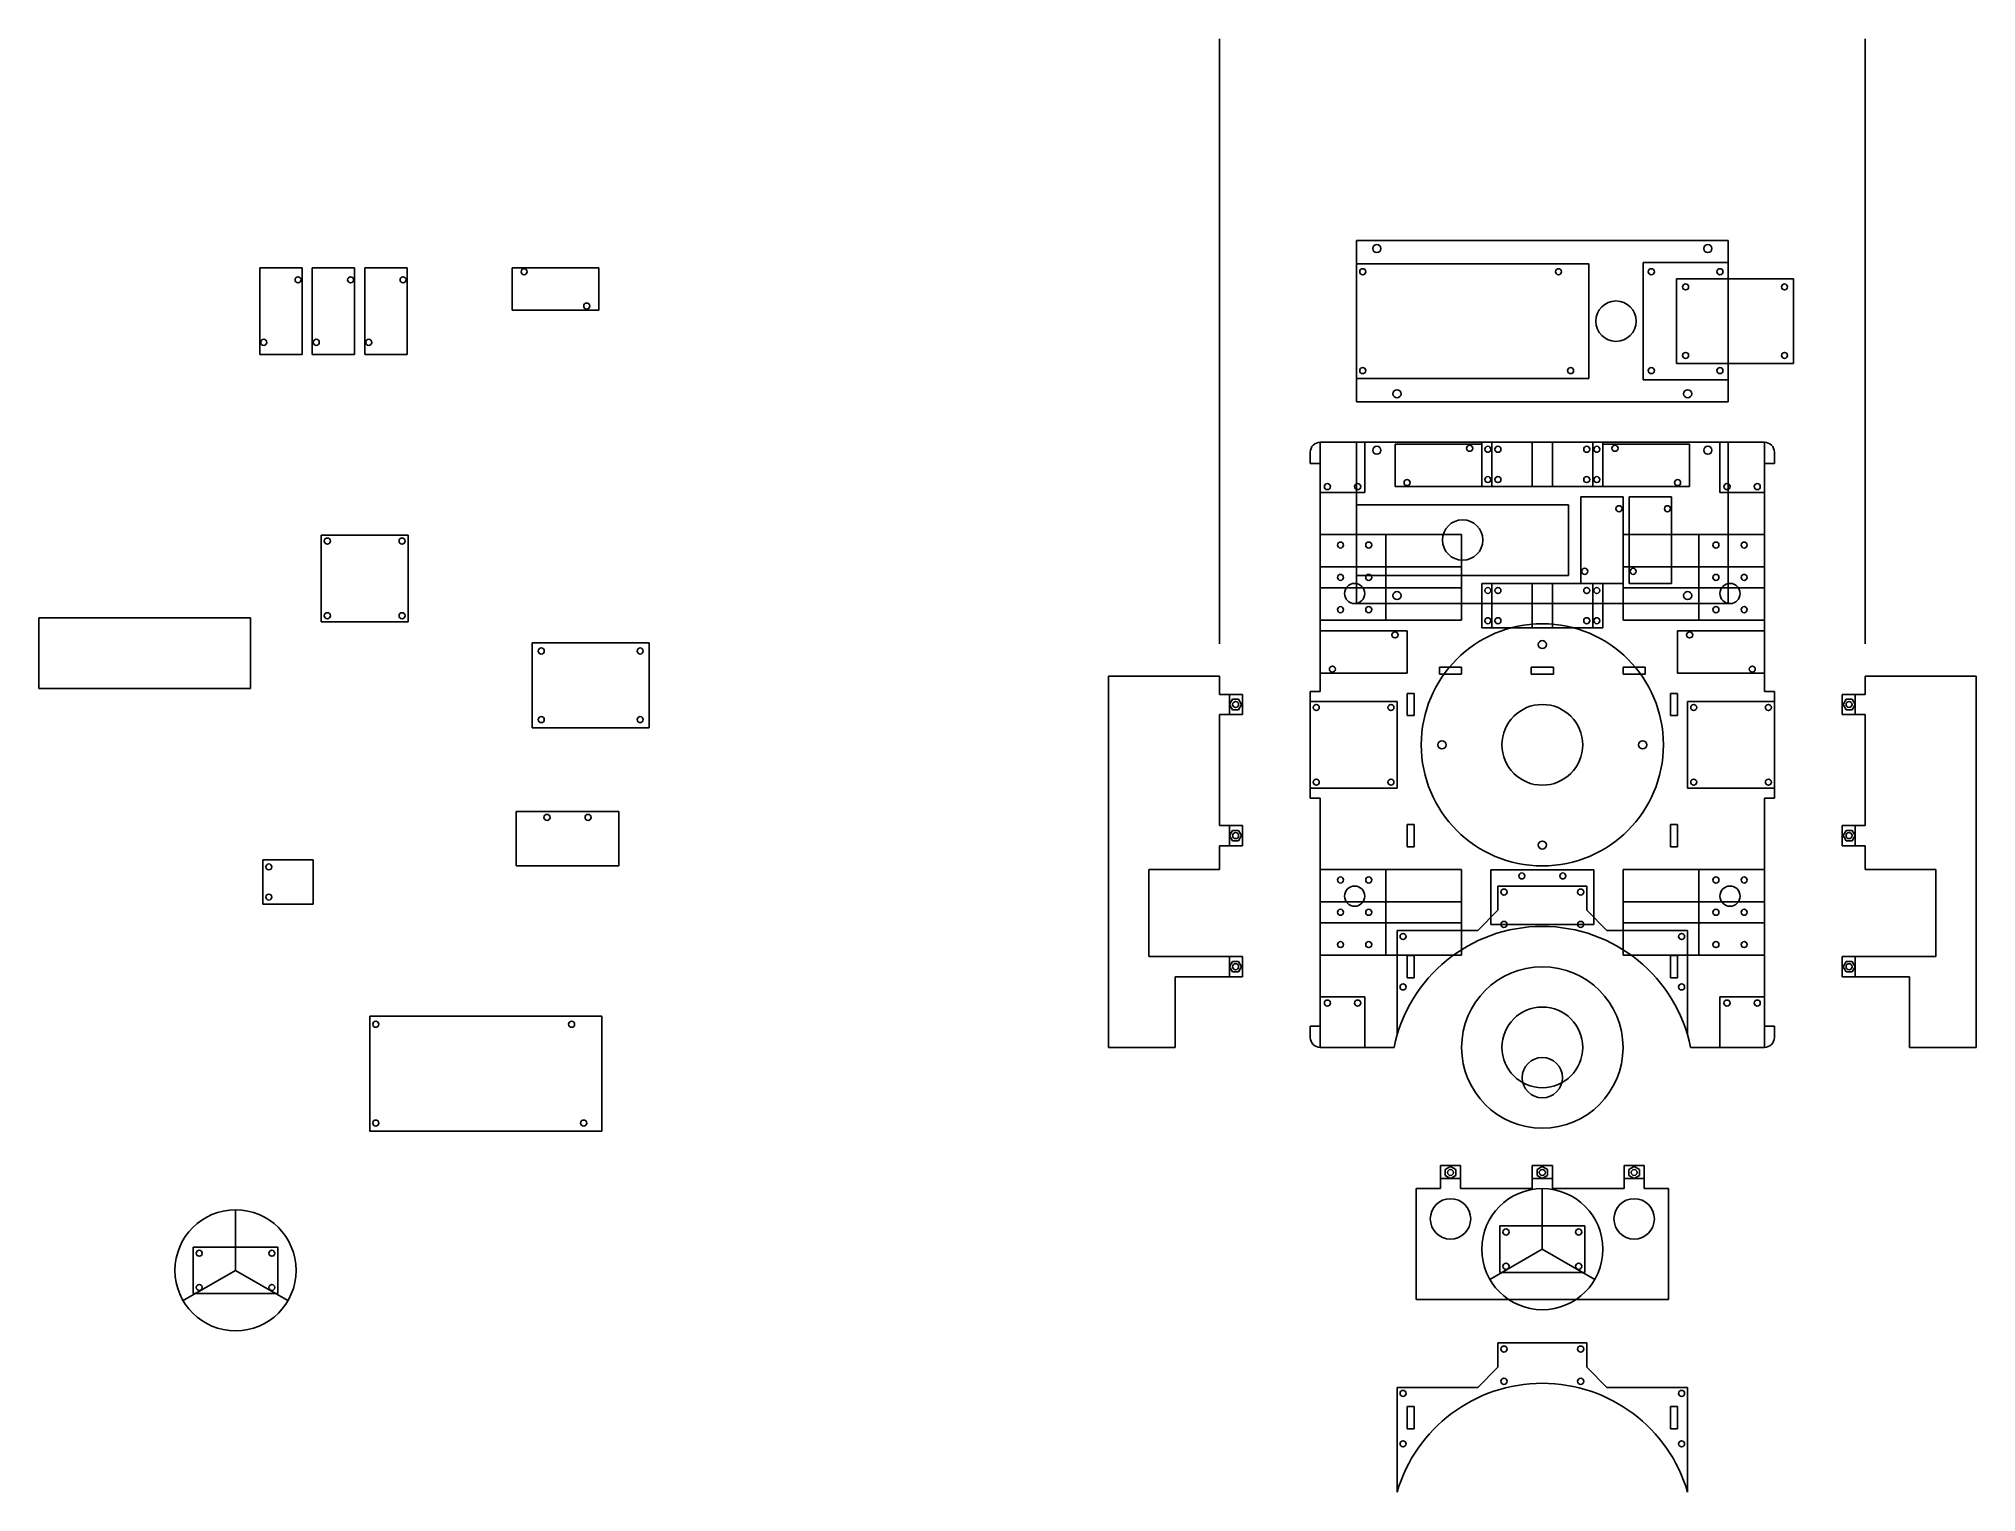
# Model space of a CAD drawing. Header units: inches. Extents: x -745 to 215, y -370 to 350.
import ezdxf

# ---------------------------------------------------------------- set-up
doc = ezdxf.new("R2010")
doc.units = ezdxf.units.IN
doc.header["$MEASUREMENT"] = 0

msp = doc.modelspace()

# ---------------------------------------------------------------- linework, layer by layer
for p, q in [((-160, 350), (-160, 50)), ((160, 350), (160, 50)), ((-92, 250), (92, 250)), ((-92, 250), (-92, 170)), ((92, 250), (92, 170)), ((-635.5, 236.5), (-635.5, 193.5)), ((-614.5, 236.5), (-635.5, 236.5)), ((-614.5, 193.5), (-614.5, 236.5)), ((-609.5, 236.5), (-609.5, 193.5)), ((-588.5, 236.5), (-609.5, 236.5)), ((-588.5, 193.5), (-588.5, 236.5)), ((-583.5, 236.5), (-583.5, 193.5)), ((-562.5, 236.5), (-583.5, 236.5)), ((-562.5, 193.5), (-562.5, 236.5)), ((-467.5, 236.5), (-510.5, 236.5)), ((-510.5, 236.5), (-510.5, 215.5)), ((-467.5, 215.5), (-467.5, 236.5)), ((23, 238.5), (-92, 238.5)), ((23, 238.5), (23, 181.5)), ((50, 239), (50, 181)), ((92, 239), (50, 239)), ((124.5, 231), (66.5, 231)), ((66.5, 231), (66.5, 189)), ((124.5, 189), (124.5, 231)), ((-510.5, 215.5), (-467.5, 215.5)), ((-635.5, 193.5), (-614.5, 193.5)), ((-609.5, 193.5), (-588.5, 193.5)), ((-583.5, 193.5), (-562.5, 193.5)), ((66.5, 189), (124.5, 189)), ((-92, 181.5), (23, 181.5)), ((50, 181), (92, 181)), ((92, 170), (-92, 170)), ((-115, 139.5), (-115, 145)), ((-110, 150), (110, 150)), ((-110, 26.5), (-110, 150)), ((-92, 150), (-92, 70)), ((-88, 150), (-88, 125)), ((-73, 128), (-73, 149)), ((-73, 149), (-30, 149)), ((-30, 150), (-30, 128)), ((-25, 128), (-25, 150)), ((-5, 128), (-5, 150)), ((5, 128), (5, 150)), ((25, 128), (25, 150)), ((30, 150), (30, 128)), ((73, 149), (30, 149)), ((73, 128), (73, 149)), ((88, 150), (88, 125)), ((92, 70), (92, 150)), ((110, 26.5), (110, 150)), ((115, 139.5), (115, 145)), ((-110, 139.5), (-115, 139.5)), ((110, 139.5), (115, 139.5)), ((-88, 125), (-110, 125)), ((-73, 128), (73, 128)), ((88, 125), (110, 125)), ((13, 119), (-92, 119)), ((13, 84), (13, 119)), ((19, 123), (19, 80)), ((40, 123), (19, 123)), ((40, 123), (40, 61.75)), ((43, 123), (43, 80)), ((64, 123), (43, 123)), ((64, 80), (64, 123)), ((-605, 104), (-605, 61)), ((-562, 104), (-605, 104)), ((-562, 61), (-562, 104)), ((-40, 104.25), (-110, 104.25)), ((-77.5, 104.25), (-77.5, 61.75)), ((-40, 104.25), (-40, 61.75)), ((40, 104.25), (110, 104.25)), ((77.5, 104.25), (77.5, 61.75)), ((-40, 88.25), (-110, 88.25)), ((40, 88.25), (110, 88.25)), ((-40, 77.75), (-110, 77.75)), ((-92, 84), (13, 84)), ((-30, 80), (-30, 58)), ((-30, 80), (40, 80)), ((-25, 80), (-25, 58)), ((-5, 58), (-5, 80)), ((5, 58), (5, 80)), ((25, 80), (25, 58)), ((30, 80), (30, 58)), ((40, 77.75), (110, 77.75)), ((43, 80), (64, 80)), ((-92, 70), (92, 70)), ((-640, 63), (-745, 63)), ((-745, 63), (-745, 28)), ((-640, 28), (-640, 63)), ((-605, 61), (-562, 61)), ((-40, 61.75), (-110, 61.75)), ((-30, 58), (30, 58)), ((40, 61.75), (110, 61.75)), ((-442.5, 50.5), (-500.5, 50.5)), ((-500.5, 50.5), (-500.5, 8.5)), ((-442.5, 8.5), (-442.5, 50.5)), ((-110, 56.5), (-67, 56.5)), ((-67, 56.5), (-67, 35.5)), ((67, 56.5), (67, 35.5)), ((110, 56.5), (67, 56.5)), ((-51, 35), (-51, 38.5)), ((-51, 38.5), (-40, 38.5)), ((-40, 38.5), (-40, 35)), ((-5.5, 35), (-5.5, 38.5)), ((-5.5, 38.5), (5.5, 38.5)), ((5.5, 38.5), (5.5, 35)), ((40, 35), (40, 38.5)), ((40, 38.5), (51, 38.5)), ((51, 38.5), (51, 35)), ((-160, 34), (-215, 34)), ((-215, 34), (-215, -150)), ((-160, 34), (-160, 25)), ((-67, 35.5), (-110, 35.5)), ((-51, 35), (-40, 35)), ((-5.5, 35), (5.5, 35)), ((51, 35), (40, 35)), ((67, 35.5), (110, 35.5)), ((160, 34), (160, 25)), ((160, 34), (215, 34)), ((215, 34), (215, -150)), ((-745, 28), (-640, 28)), ((-160, 25), (-148.5, 25)), ((-155, 25), (-155, 15)), ((-153.5, 22.6), (-155, 20)), ((-153.5, 17.4), (-155, 20)), ((-153.5, 22.6), (-150.5, 22.6)), ((-150.5, 22.6), (-149, 20)), ((-150.5, 17.4), (-149, 20)), ((-148.5, 25), (-148.5, 15)), ((-115, 26.5), (-110, 26.5)), ((-115, 26.5), (-115, -26.5)), ((-72, 21.5), (-115, 21.5)), ((-72, -21.5), (-72, 21.5)), ((-63.5, 25.5), (-67, 25.5)), ((-67, 25.5), (-67, 14.5)), ((-63.5, 14.5), (-63.5, 25.5)), ((63.5, 14.5), (63.5, 25.5)), ((63.5, 25.5), (67, 25.5)), ((67, 25.5), (67, 14.5)), ((72, -21.5), (72, 21.5)), ((72, 21.5), (115, 21.5)), ((110, 26.5), (115, 26.5)), ((115, 26.5), (115, -26.5)), ((160, 25), (148.5, 25)), ((148.5, 25), (148.5, 15)), ((150.5, 22.6), (149, 20)), ((150.5, 17.4), (149, 20)), ((153.5, 22.6), (150.5, 22.6)), ((153.5, 22.6), (155, 20)), ((153.5, 17.4), (155, 20)), ((155, 25), (155, 15)), ((-148.5, 15), (-160, 15)), ((-160, 15), (-160, -40)), ((-153.5, 17.4), (-150.5, 17.4)), ((-67, 14.5), (-63.5, 14.5)), ((67, 14.5), (63.5, 14.5)), ((148.5, 15), (160, 15)), ((153.5, 17.4), (150.5, 17.4)), ((160, 15), (160, -40)), ((-500.5, 8.5), (-442.5, 8.5)), ((-115, -21.5), (-72, -21.5)), ((-115, -26.5), (-110, -26.5)), ((-110, -26.5), (-110, -150)), ((115, -21.5), (72, -21.5)), ((110, -26.5), (110, -150)), ((110, -26.5), (115, -26.5)), ((-508.5, -33), (-457.5, -33)), ((-508.5, -60), (-508.5, -33)), ((-457.5, -33), (-457.5, -60)), ((-160, -40), (-148.5, -40)), ((-155, -40), (-155, -50)), ((-153.5, -42.4), (-155, -45)), ((-153.5, -47.6), (-155, -45)), ((-153.5, -42.4), (-150.5, -42.4)), ((-153.5, -47.6), (-150.5, -47.6)), ((-150.5, -42.4), (-149, -45)), ((-150.5, -47.6), (-149, -45)), ((-148.5, -40), (-148.5, -50)), ((-63.5, -39.5), (-67, -39.5)), ((-67, -39.5), (-67, -50.5)), ((-63.5, -50.5), (-63.5, -39.5)), ((63.5, -50.5), (63.5, -39.5)), ((63.5, -39.5), (67, -39.5)), ((67, -39.5), (67, -50.5)), ((160, -40), (148.5, -40)), ((148.5, -40), (148.5, -50)), ((150.5, -42.4), (149, -45)), ((150.5, -47.6), (149, -45)), ((153.5, -42.4), (150.5, -42.4)), ((153.5, -47.6), (150.5, -47.6)), ((153.5, -42.4), (155, -45)), ((153.5, -47.6), (155, -45)), ((155, -40), (155, -50)), ((-609, -57), (-634, -57)), ((-634, -57), (-634, -79)), ((-609, -79), (-609, -57)), ((-160, -50), (-160, -61.75)), ((-148.5, -50), (-160, -50)), ((-67, -50.5), (-63.5, -50.5)), ((67, -50.5), (63.5, -50.5)), ((148.5, -50), (160, -50)), ((160, -50), (160, -61.75)), ((-457.5, -60), (-508.5, -60)), ((-160, -61.75), (-195, -61.75)), ((-195, -61.75), (-195, -105)), ((-40, -61.75), (-110, -61.75)), ((-77.5, -104.25), (-77.5, -61.75)), ((-40, -61.75), (-40, -104.25)), ((-25.5, -62), (25.5, -62)), ((-25.5, -89), (-25.5, -62)), ((25.5, -62), (25.5, -89)), ((40, -61.75), (110, -61.75)), ((40, -61.75), (40, -104.25)), ((77.5, -104.25), (77.5, -61.75)), ((160, -61.75), (195, -61.75)), ((195, -61.75), (195, -105)), ((-22, -70), (-22, -82)), ((-22, -70), (22, -70)), ((22, -70), (22, -82)), ((-634, -79), (-609, -79)), ((-40, -77.75), (-110, -77.75)), ((-22, -82), (-32, -92)), ((22, -82), (32, -92)), ((40, -77.75), (110, -77.75)), ((-40, -88.25), (-110, -88.25)), ((-72, -92), (-72, -144)), ((-32, -92), (-72, -92)), ((25.5, -89), (-25.5, -89)), ((72, -92), (32, -92)), ((40, -88.25), (110, -88.25)), ((72, -92), (72, -144)), ((-148.5, -105), (-195, -105)), ((-155, -105), (-155, -115)), ((-148.5, -105), (-148.5, -115)), ((-40, -104.25), (-110, -104.25)), ((-63.5, -104.5), (-67, -104.5)), ((-67, -104.5), (-67, -115.5)), ((-63.5, -115.5), (-63.5, -104.5)), ((40, -104.25), (110, -104.25)), ((63.5, -115.5), (63.5, -104.5)), ((63.5, -104.5), (67, -104.5)), ((67, -104.5), (67, -115.5)), ((148.5, -105), (195, -105)), ((148.5, -105), (148.5, -115)), ((155, -105), (155, -115)), ((-182, -150), (-182, -115)), ((-148.5, -115), (-182, -115)), ((-153.5, -107.4), (-155, -110)), ((-153.5, -112.6), (-155, -110)), ((-153.5, -107.4), (-150.5, -107.4)), ((-153.5, -112.6), (-150.5, -112.6)), ((-150.5, -107.4), (-149, -110)), ((-150.5, -112.6), (-149, -110)), ((148.5, -115), (182, -115)), ((150.5, -107.4), (149, -110)), ((150.5, -112.6), (149, -110)), ((153.5, -107.4), (150.5, -107.4)), ((153.5, -112.6), (150.5, -112.6)), ((153.5, -107.4), (155, -110)), ((153.5, -112.6), (155, -110)), ((182, -150), (182, -115)), ((-67, -115.5), (-63.5, -115.5)), ((67, -115.5), (63.5, -115.5)), ((-88, -125), (-110, -125)), ((-88, -150), (-88, -125)), ((88, -150), (88, -125)), ((88, -125), (110, -125)), ((-466, -134.5), (-581, -134.5)), ((-581, -134.5), (-581, -191.5)), ((-466, -134.5), (-466, -191.5)), ((-115, -139.5), (-115, -145)), ((-110, -139.5), (-115, -139.5)), ((110, -139.5), (115, -139.5)), ((115, -139.5), (115, -145)), ((-215, -150), (-182, -150)), ((-110, -150), (-73.48, -150)), ((73.48, -150), (110, -150)), ((215, -150), (182, -150)), ((-581, -191.5), (-466, -191.5)), ((-50.5, -220), (-50.5, -208.5)), ((-50.5, -208.5), (-40.5, -208.5)), ((-48.1, -210.5), (-45.5, -209)), ((-48.1, -213.5), (-48.1, -210.5)), ((-42.9, -210.5), (-45.5, -209)), ((-42.9, -213.5), (-42.9, -210.5)), ((-40.5, -208.5), (-40.5, -220)), ((-5, -220), (-5, -208.5)), ((-5, -208.5), (5, -208.5)), ((-2.6, -210.5), (0, -209)), ((-2.6, -213.5), (-2.6, -210.5)), ((2.6, -210.5), (0, -209)), ((2.6, -213.5), (2.6, -210.5)), ((5, -208.5), (5, -220)), ((40.5, -220), (40.5, -208.5)), ((40.5, -208.5), (50.5, -208.5)), ((42.9, -210.5), (45.5, -209)), ((42.9, -213.5), (42.9, -210.5)), ((48.1, -210.5), (45.5, -209)), ((48.1, -213.5), (48.1, -210.5)), ((50.5, -208.5), (50.5, -220)), ((-62.5, -220), (-50.5, -220)), ((-62.5, -220), (-62.5, -275)), ((-50.5, -215), (-40.5, -215)), ((-48.1, -213.5), (-45.5, -215)), ((-42.9, -213.5), (-45.5, -215)), ((-40.5, -220), (-5, -220)), ((-5, -215), (5, -215)), ((-2.6, -213.5), (0, -215)), ((2.6, -213.5), (0, -215)), ((0, -250), (0, -220)), ((5, -220), (40.5, -220)), ((40.5, -215), (50.5, -215)), ((42.9, -213.5), (45.5, -215)), ((48.1, -213.5), (45.5, -215)), ((50.5, -220), (62.5, -220)), ((62.5, -275), (62.5, -220)), ((-647.5, -260.5), (-647.5, -230.5)), ((-21, -238.5), (21, -238.5)), ((-21, -261.5), (-21, -238.5)), ((21, -238.5), (21, -261.5)), ((-668.5, -249), (-626.5, -249)), ((-668.5, -272), (-668.5, -249)), ((-626.5, -249), (-626.5, -272)), ((0, -250), (-25.98, -265)), ((0, -250), (25.98, -265)), ((-647.5, -260.5), (-673.48, -275.5)), ((-647.5, -260.5), (-621.52, -275.5)), ((21, -261.5), (-21, -261.5)), ((-626.5, -272), (-668.5, -272)), ((-62.5, -275), (62.5, -275)), ((-22, -296.5), (22, -296.5)), ((-22, -296.5), (-22, -308.5)), ((22, -296.5), (22, -308.5)), ((-22, -308.5), (-32, -318.5)), ((22, -308.5), (32, -318.5)), ((-72, -318.5), (-72, -370.5)), ((-32, -318.5), (-72, -318.5)), ((72, -318.5), (32, -318.5)), ((72, -318.5), (72, -370.5)), ((-63.5, -328), (-67, -328)), ((-67, -328), (-67, -339)), ((-63.5, -339), (-63.5, -328)), ((63.5, -339), (63.5, -328)), ((63.5, -328), (67, -328)), ((67, -328), (67, -339)), ((-67, -339), (-63.5, -339)), ((67, -339), (63.5, -339))]:
    msp.add_line(p, q)
for centre, radius in [((-82, 246), 2), ((82, 246), 2), ((-616.5, 230.5), 1.5), ((-590.5, 230.5), 1.5), ((-564.5, 230.5), 1.5), ((-504.5, 234.5), 1.5), ((-89, 234.5), 1.5), ((8, 234.5), 1.5), ((54, 234.5), 1.5), ((88, 234.5), 1.5), ((71, 227), 1.5), ((120, 227), 1.5), ((-473.5, 217.5), 1.5), ((36.5, 210), 10), ((-633.5, 199.5), 1.5), ((-607.5, 199.5), 1.5), ((-581.5, 199.5), 1.5), ((71, 193), 1.5), ((120, 193), 1.5), ((-89, 185.5), 1.5), ((14, 185.5), 1.5), ((54, 185.5), 1.5), ((88, 185.5), 1.5), ((-72, 174), 2), ((72, 174), 2), ((-82, 146), 2), ((-36, 147), 1.5), ((-27, 146.5), 1.5), ((-22, 146.5), 1.5), ((22, 146.5), 1.5), ((27, 146.5), 1.5), ((36, 147), 1.5), ((82, 146), 2), ((-106.5, 128), 1.5), ((-91.5, 128), 1.5), ((-67, 130), 1.5), ((-27, 131.5), 1.5), ((-22, 131.5), 1.5), ((22, 131.5), 1.5), ((27, 131.5), 1.5), ((67, 130), 1.5), ((91.5, 128), 1.5), ((106.5, 128), 1.5), ((38, 117), 1.5), ((62, 117), 1.5), ((-39.5, 101.5), 10), ((-602, 101), 1.5), ((-565, 101), 1.5), ((-100, 99), 1.5), ((-86, 99), 1.5), ((86, 99), 1.5), ((100, 99), 1.5), ((21, 86), 1.5), ((45, 86), 1.5), ((-100, 83), 1.5), ((-93, 75), 5), ((-86, 83), 1.5), ((-27, 76.5), 1.5), ((-22, 76.5), 1.5), ((22, 76.5), 1.5), ((27, 76.5), 1.5), ((86, 83), 1.5), ((93, 75), 5), ((100, 83), 1.5), ((-100, 67), 1.5), ((-86, 67), 1.5), ((-72, 74), 2), ((72, 74), 2), ((86, 67), 1.5), ((100, 67), 1.5), ((-602, 64), 1.5), ((-565, 64), 1.5), ((0, 0), 60), ((-27, 61.5), 1.5), ((-22, 61.5), 1.5), ((22, 61.5), 1.5), ((27, 61.5), 1.5), ((-496, 46.5), 1.5), ((-447, 46.5), 1.5), ((-73, 54.5), 1.5), ((0, 49.7), 2), ((73, 54.5), 1.5), ((-104, 37.5), 1.5), ((104, 37.5), 1.5), ((-152, 20), 1.5), ((-112, 18.5), 1.5), ((-75, 18.5), 1.5), ((0, 0), 20), ((75, 18.5), 1.5), ((112, 18.5), 1.5), ((152, 20), 1.5), ((-496, 12.5), 1.5), ((-447, 12.5), 1.5), ((-49.7, 0), 2), ((49.7, 0), 2), ((-112, -18.5), 1.5), ((-75, -18.5), 1.5), ((75, -18.5), 1.5), ((112, -18.5), 1.5), ((-493.16, -36), 1.5), ((-472.84, -36), 1.5), ((-152, -45), 1.5), ((0, -49.7), 2), ((152, -45), 1.5), ((-631, -60.5), 1.5), ((-100, -67), 1.5), ((-86, -67), 1.5), ((-10.16, -65), 1.5), ((10.16, -65), 1.5), ((86, -67), 1.5), ((100, -67), 1.5), ((-631, -75.5), 1.5), ((-93, -75), 5), ((-19, -73), 1.5), ((19, -73), 1.5), ((93, -75), 5), ((-100, -83), 1.5), ((-86, -83), 1.5), ((86, -83), 1.5), ((100, -83), 1.5), ((-69, -95), 1.5), ((-19, -89), 1.5), ((19, -89), 1.5), ((69, -95), 1.5), ((-100, -99), 1.5), ((-86, -99), 1.5), ((86, -99), 1.5), ((100, -99), 1.5), ((-152, -110), 1.5), ((0, -150), 40), ((152, -110), 1.5), ((-69, -120), 1.5), ((69, -120), 1.5), ((-106.5, -128), 1.5), ((-91.5, -128), 1.5), ((0, -150), 20), ((91.5, -128), 1.5), ((106.5, -128), 1.5), ((-578, -138.5), 1.5), ((-481, -138.5), 1.5), ((0, -165), 10), ((-578, -187.5), 1.5), ((-475, -187.5), 1.5), ((-45.5, -212), 1.5), ((0, -212), 1.5), ((45.5, -212), 1.5), ((0, -250), 30), ((-45.5, -235), 10), ((45.5, -235), 10), ((-647.5, -260.5), 30), ((-18, -241.5), 1.5), ((18, -241.5), 1.5), ((-665.5, -252), 1.5), ((-629.5, -252), 1.5), ((-18, -258.5), 1.5), ((18, -258.5), 1.5), ((-665.5, -269), 1.5), ((-629.5, -269), 1.5), ((-19, -299.5), 1.5), ((19, -299.5), 1.5), ((-19, -315.5), 1.5), ((19, -315.5), 1.5), ((-69, -321.5), 1.5), ((69, -321.5), 1.5), ((-69, -346.5), 1.5), ((69, -346.5), 1.5)]:
    msp.add_circle(centre, radius)
for centre, radius, start, end in [((-110, 145), 5, 90, 180), ((110, 145), 5, 360, 90), ((0, -165), 75, 11.53696, 168.46304), ((-110, -145), 5, 180, 270), ((110, -145), 5, 270, 0), ((0, -391.5), 75, 16.2602, 163.7398)]:
    msp.add_arc(centre, radius, start, end)

doc.saveas('drawing.dxf')
